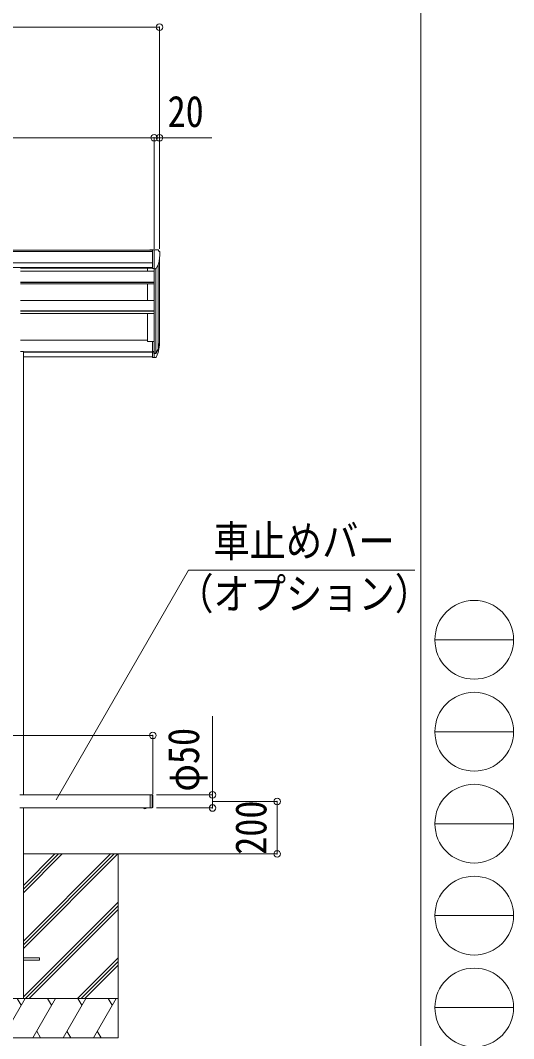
# Model space of a CAD drawing. Units: millimetres at full size. Extents: x -6988 to 7066, y -4877 to 4823.
# Drawn here: x 5187 to 7066, y -2420 to 1456 of the extents above; entities that cross this region are included whole.
import ezdxf
from ezdxf.enums import TextEntityAlignment as Align

# ---------------------------------------------------------------- set-up
doc = ezdxf.new("R2010")
doc.units = ezdxf.units.MM
doc.header["$LTSCALE"] = 25
doc.header["$PDMODE"] = 32
doc.header["$PDSIZE"] = 25
for name, color, linetype, lineweight in [('0-0_0', 7, 'Continuous', 9), ('0-1_本体', 4, 'Continuous', 9), ('0-2_部品', 7, 'Continuous', 9), ('0-4_TABLE1', 3, 'Continuous', 9), ('0-5_DIM1', 3, 'Continuous', 9), ('0-A_寸法', 6, 'Continuous', 9), ('F-0_240', 7, 'Continuous', 9)]:
    doc.layers.add(name, color=color, linetype=linetype, lineweight=lineweight)
doc.styles.add('ＭＳ ゴシック', font='')
doc.styles.get('ＭＳ ゴシック').set_extended_font_data('MS Gothic')

msp = doc.modelspace()

# ---------------------------------------------------------------- linework, layer by layer
at = {"layer": '0-0_0'}
for p, q in [((5198.76, -1717.54), (5918.37, -1717.54)), ((5198.76, -2077.4), (5558.63, -1717.54)), ((5198.76, -2049.12), (5530.35, -1717.54)), ((5198.76, -2063.26), (5544.49, -1717.54)), ((5198.76, -1865.27), (5346.5, -1717.54)), ((5198.76, -1851.13), (5332.36, -1717.54)), ((5198.76, -1836.99), (5318.22, -1717.54)), ((5559.37, -1717.54), (5559.37, -2417.54)), ((5198.76, -2261.25), (5559.37, -1900.65)), ((5206.62, -2267.54), (5559.37, -1914.79)), ((5220.76, -2267.54), (5559.37, -1928.93)), ((5404.61, -2267.54), (5559.37, -2112.78)), ((5418.75, -2267.54), (5559.37, -2126.92)), ((5432.89, -2267.54), (5559.37, -2141.07)), ((5559.37, -2267.54), (4759.37, -2267.54)), ((5118.48, -2417.54), (5205.09, -2267.54)), ((5190.08, -2293.52), (5175.08, -2267.54)), ((5233.95, -2417.54), (5320.56, -2267.54)), ((5305.55, -2293.52), (5290.55, -2267.54)), ((5349.42, -2417.54), (5436.03, -2267.54)), ((5406.02, -2267.54), (5421.03, -2293.52)), ((5464.89, -2417.54), (5551.5, -2267.54)), ((5521.49, -2267.54), (5536.5, -2293.52)), ((5248.95, -2391.56), (5263.95, -2417.54)), ((5364.42, -2391.56), (5379.42, -2417.54)), ((5479.89, -2391.56), (5494.89, -2417.54)), ((4759.37, -2417.54), (5559.37, -2417.54))]:
    msp.add_line(p, q, dxfattribs=at)
at = {"layer": '0-1_本体'}
for p, q in [((3554.87, 581.11), (5689.87, 581.11)), ((3554.87, 575.77), (5689.87, 575.77)), ((5716.37, 231.6), (5716.37, 544.36)), ((3554.87, 532.24), (5689.87, 532.24)), ((3554.87, 514.57), (5689.87, 514.57)), ((5186.87, 512.19), (5689.87, 512.19)), ((5671.37, 500.94), (5671.37, 512.19)), ((5696.37, 509.73), (5696.37, 233.77)), ((5702.37, 510.21), (5702.37, 189.33)), ((5712.08, 525.56), (5712.08, 207.33)), ((5186.87, 500.94), (5696.37, 500.94)), ((5186.87, 459.01), (5696.37, 459.01)), ((5186.87, 457.51), (5696.37, 457.51)), ((5186.87, 453.31), (5696.37, 453.31)), ((5671.37, 389.58), (5671.37, 453.31)), ((5186.88, 389.58), (5696.37, 389.58)), ((5186.87, 350.14), (5696.37, 350.14)), ((5186.87, 348.66), (5696.37, 348.66)), ((5186.87, 339.41), (5696.37, 339.41)), ((5671.37, 232.94), (5671.37, 339.41)), ((5186.87, 237.74), (5671.37, 237.74)), ((5689.87, 232.94), (5671.37, 232.94)), ((5186.76, 194.92), (5198.76, 194.92)), ((5198.76, 194.92), (5198.76, -1492.54)), ((5198.76, 193.65), (5689.87, 193.65)), ((5198.76, 192.25), (5689.87, 192.25)), ((5198.76, 174.88), (5689.87, 174.88)), ((5198.76, -1542.54), (5198.76, -2267.54))]:
    msp.add_line(p, q, dxfattribs=at)
at = {"layer": '0-2_部品'}
for p, q in [((5689.87, 582.72), (5679.87, 582.63)), ((5679.87, 581.11), (5679.87, 582.63)), ((5689.87, 510.73), (5689.87, 582.72)), ((5708.37, 582.72), (5689.87, 582.72)), ((5696.37, 509.73), (5696.37, 582.72)), ((5708.37, 582.72), (5710.7, 582.58)), ((5711.46, 582.15), (5715.53, 576.34)), ((5718.37, 573.35), (5718.37, 572.72)), ((5689.87, 510.73), (5696.37, 510.73)), ((5696.37, 509.73), (5701.58, 510.05)), ((5703.99, 511.55), (5713.27, 527.61)), ((5689.87, 233.77), (5689.87, 172.7)), ((5689.87, 233.77), (5696.37, 233.77)), ((5696.37, 233.77), (5696.37, 171.88)), ((5689.87, 195.45), (5696.37, 195.45)), ((5702.8, 189.8), (5712.56, 208.22)), ((5713.98, 207.73), (5703.81, 188.55)), ((5689.87, 190.05), (5696.37, 190.05)), ((5689.87, 172.7), (5696.37, 172.7)), ((5696.37, 189.05), (5701.5, 189.05)), ((5696.37, 187.05), (5701.21, 187.05)), ((5696.37, 171.88), (5701.21, 171.88)), ((5711.39, 190.87), (5703.81, 173.38))]:
    msp.add_line(p, q, dxfattribs=at)
at = {"layer": '0-2_部品', "color": 4}
for p, q in [((5198.76, -2113.04), (5259.37, -2113.04)), ((5198.76, -2122.04), (5259.37, -2122.04)), ((5259.37, -2113.04), (5259.37, -2122.04))]:
    msp.add_line(p, q, dxfattribs=at)
at = {"layer": '0-2_部品'}
for centre, radius, start, end in [((5710.64, 581.58), 1, 35, 86.5), ((5516.37, 572.72), 202, 347.09739, 0), ((5715.37, 573.35), 3, 0, 87), ((5701.39, 513.05), 3, 273.5, 330), ((5628.42, 234.17), 88.05, 342.78929, 2.77608), ((5627.71, 229.89), 89.07, 345.58812, 5.50424), ((5583.15, 226.95), 133.22, 344.28698, 356.72013), ((5701.21, 190.05), 3, 270, 330), ((5701.21, 174.88), 3, 270, 330), ((5701.5, 190.55), 1.5, 270, 330)]:
    msp.add_arc(centre, radius, start, end, dxfattribs=at)
at = {"layer": '0-4_TABLE1'}
for p, q in [((5184.37, -1492.54), (5681.37, -1492.54)), ((5184.37, -1542.54), (5681.37, -1542.54))]:
    msp.add_line(p, q, dxfattribs=at)
at = {"layer": '0-5_DIM1'}
for p, q in [((5681.37, -1492.54), (5681.37, -1542.54)), ((5681.37, -1492.54), (5689.37, -1492.54)), ((5689.37, -1492.54), (5689.37, -1542.54)), ((5691.37, -1494.54), (5689.37, -1492.54)), ((5691.37, -1494.54), (5691.37, -1540.54)), ((5655.47, -1542.54), (5667.27, -1542.54)), ((5655.47, -1542.54), (5655.47, -1543.05)), ((5655.47, -1543.05), (5667.27, -1543.05)), ((5658.87, -1542.54), (5663.87, -1542.54)), ((5667.27, -1542.54), (5667.27, -1543.05)), ((5681.37, -1542.54), (5689.37, -1542.54)), ((5691.37, -1540.54), (5689.37, -1542.54))]:
    msp.add_line(p, q, dxfattribs=at)
for points in [[(5658.92, -1545.26), (5660.22, -1542.59), (5661.37, -1541.98)], [(5663.82, -1545.26), (5662.52, -1542.59), (5661.37, -1541.98)]]:
    msp.add_lwpolyline(points, dxfattribs=at)
msp.add_arc((5661.37, -1537.62), 8.02, 222.61678, 317.38322, dxfattribs=at)
at = {"layer": '0-A_寸法'}
for p, q in [((-1483.63, 1429.96), (5716.37, 1429.96)), ((5716.37, 1429.96), (5716.37, 1008.92)), ((3548.37, 1008.92), (5696.37, 1008.92)), ((5696.37, 1008.92), (5696.37, 586.29)), ((5696.37, 1008.92), (5716.37, 1008.92)), ((5716.37, 1008.92), (5716.37, 586.29)), ((5716.37, 1008.92), (5916.37, 1008.92)), ((5322.98, -1511.49), (5827.39, -637.83)), ((5827.39, -637.83), (6688.93, -637.83)), ((5918.37, -1492.54), (5918.37, -1192.54)), ((3553.37, -1266.06), (5691.37, -1266.06)), ((5691.37, -1266.06), (5691.37, -1489.85)), ((5918.37, -1492.54), (5705.68, -1492.54)), ((5918.37, -1542.54), (5918.37, -1492.54)), ((5918.37, -1542.54), (5705.68, -1542.54)), ((6164.83, -1517.54), (5918.37, -1517.54)), ((6164.83, -1717.54), (6164.83, -1517.54)), ((6164.83, -1717.54), (5918.37, -1717.54))]:
    msp.add_line(p, q, dxfattribs=at)
for p in [(5716.37, 1429.96), (5696.37, 1008.92), (5716.37, 1008.92), (5691.37, -1266.06), (5918.37, -1492.54), (6164.83, -1517.54), (5918.37, -1542.54), (6164.83, -1717.54)]:
    msp.add_point(p, dxfattribs=at)
at = {"layer": 'F-0_240', "color": 5}
msp.add_line((6712.12, 4822.79), (6712.12, -4877.21), dxfattribs=at)
at = {"layer": 'F-0_240', "color": 4}
for p, q in [((6765.55, -902.21), (7065.55, -902.21)), ((6765.55, -1252.21), (7065.55, -1252.21)), ((6765.55, -1602.21), (7065.55, -1602.21)), ((6765.55, -1952.21), (7065.55, -1952.21)), ((6765.55, -2302.21), (7065.55, -2302.21))]:
    msp.add_line(p, q, dxfattribs=at)
for centre in [(6915.55, -902.21), (6915.55, -1252.21), (6915.55, -1602.21), (6915.55, -1952.21), (6915.55, -2302.21)]:
    msp.add_circle(centre, 150, dxfattribs=at)

# ---------------------------------------------------------------- texts
at = {"layer": '0-A_寸法', "color": 7, "style": 'ＭＳ ゴシック', "width": 0.85}
for s, p in [('20', (5747.62, 1013.92)), ('車止めバー', (5921.96, -621.7)), ('（オプション）', (5784.46, -822.07))]:
    msp.add_text(s, height=119.1, dxfattribs=at).set_placement(p, align=Align.BOTTOM_LEFT)
for s, p in [('φ50', (5903.37, -1480.04)), ('200', (6159.83, -1720.66))]:
    msp.add_text(s, height=119.1, rotation=90, dxfattribs=at).set_placement(p, align=Align.BOTTOM_LEFT)

doc.saveas('drawing.dxf')
